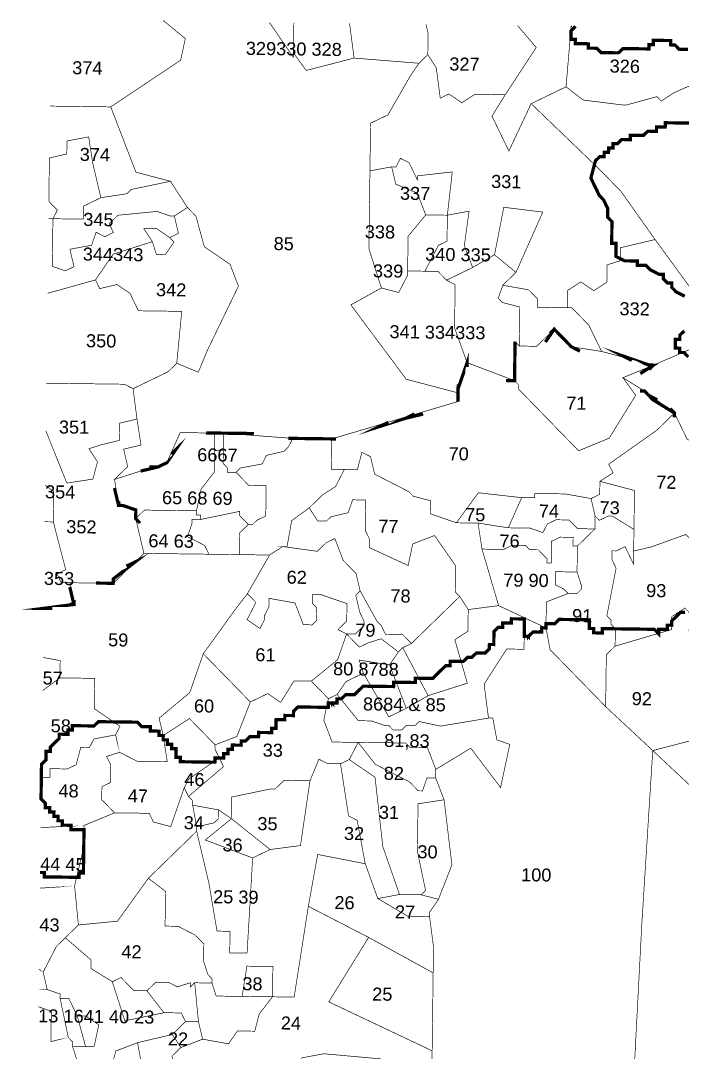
# Model space of a CAD drawing. Header units: metres. Extents: x 259278 to 277237, y 2171369 to 2185379.
# Drawn here: x 264254 to 264860, y 2184434 to 2185379 of the extents above; entities that cross this region are included whole.
import ezdxf

# ---------------------------------------------------------------- set-up
doc = ezdxf.new("R2010")
doc.units = ezdxf.units.M
doc.header["$MEASUREMENT"] = 0
for name, color, linetype in [('HAZARDS LINE', 1, 'Continuous'), ('SURVEY NO.', 7, 'Continuous'), ('SURVEY PLOT BOUNDARY', 35, 'Continuous'), ('VILLAGE BOUNDARY', 212, 'Continuous')]:
    doc.layers.add(name, color=color, linetype=linetype)
doc.styles.add('PDF Arial', font='arial.ttf')

msp = doc.modelspace()

# ---------------------------------------------------------------- linework, layer by layer
at = {"layer": 'HAZARDS LINE', "lineweight": 18, "const_width": 2.97}
for points in [[(264761.84, 2185373.47), (264757.82, 2185369.55), (264757.72, 2185361.63), (264761.68, 2185361.57), (264761.63, 2185357.61), (264773.52, 2185357.45), (264773.47, 2185353.49), (264781.4, 2185353.39), (264785.31, 2185349.37), (264801.17, 2185349.16), (264805.18, 2185353.08), (264828.97, 2185352.77), (264829.02, 2185356.73), (264832.98, 2185356.68), (264833.04, 2185360.64), (264848.89, 2185360.44), (264848.84, 2185356.47), (264852.8, 2185356.42), (264856.72, 2185352.41), (264864.65, 2185352.3)], [(264883.59, 2185284.64), (264843.95, 2185285.16), (264843.9, 2185281.19), (264835.97, 2185281.3), (264835.92, 2185277.33), (264827.99, 2185277.44), (264823.97, 2185273.52), (264812.08, 2185273.68), (264812.03, 2185269.71), (264804.1, 2185269.82), (264800.08, 2185265.9), (264796.12, 2185265.95), (264796.07, 2185261.99), (264792.1, 2185262.04), (264792.05, 2185258.08), (264788.09, 2185258.13), (264788.04, 2185254.16), (264784.07, 2185254.21), (264780.06, 2185250.3), (264775.89, 2185234.49), (264783.61, 2185218.53), (264787.52, 2185214.51), (264791.38, 2185206.53), (264791.28, 2185198.6), (264795.19, 2185194.59), (264794.93, 2185174.76), (264798.9, 2185174.71), (264798.74, 2185162.82), (264806.62, 2185158.75), (264818.51, 2185158.59), (264818.46, 2185154.63), (264826.39, 2185154.53), (264830.3, 2185150.51), (264838.18, 2185146.44), (264842.14, 2185146.39), (264842.09, 2185142.43), (264846, 2185138.41), (264849.97, 2185138.36), (264849.92, 2185134.39), (264853.83, 2185130.38), (264861.7, 2185126.31)], [(264861.29, 2185094.59), (264857.28, 2185090.68), (264857.22, 2185086.71), (264853.26, 2185086.76), (264853.16, 2185078.83), (264857.12, 2185078.78), (264857.07, 2185074.82), (264861.03, 2185074.77), (264864.95, 2185070.75)], [(264861.9, 2184836.83), (264857.94, 2184836.88), (264849.91, 2184829.05), (264849.85, 2184825.09), (264845.89, 2184825.14), (264845.84, 2184821.17), (264837.91, 2184821.28), (264837.86, 2184817.31), (264833.95, 2184821.33), (264786.38, 2184821.95), (264786.32, 2184817.98), (264778.4, 2184818.09), (264778.45, 2184822.05), (264774.48, 2184822.1), (264774.59, 2184830.03), (264746.84, 2184830.39), (264742.82, 2184826.48), (264734.89, 2184826.58), (264734.84, 2184822.62), (264730.88, 2184822.67), (264730.83, 2184818.7), (264722.9, 2184818.81), (264718.88, 2184814.89), (264714.92, 2184814.95), (264715.12, 2184830.81), (264703.23, 2184830.96), (264703.18, 2184827), (264695.25, 2184827.1), (264695.2, 2184823.13), (264691.24, 2184823.19), (264687.22, 2184819.27), (264687.07, 2184807.38), (264683.1, 2184807.43), (264683.05, 2184803.46), (264679.03, 2184799.55), (264671.11, 2184799.65), (264667.09, 2184795.74), (264663.13, 2184795.79), (264659.11, 2184791.88), (264647.22, 2184792.03), (264647.17, 2184788.07), (264643.2, 2184788.12), (264639.19, 2184784.21), (264635.17, 2184780.29), (264631.15, 2184776.38), (264615.3, 2184776.59), (264615.25, 2184772.62), (264595.42, 2184772.88), (264595.37, 2184768.92), (264567.62, 2184769.28), (264559.59, 2184761.45), (264551.66, 2184761.55), (264547.65, 2184757.64), (264543.68, 2184757.69), (264543.63, 2184753.73), (264539.67, 2184753.78), (264535.7, 2184753.83), (264535.65, 2184749.87), (264507.9, 2184750.23), (264503.89, 2184746.31), (264503.84, 2184742.35), (264495.91, 2184742.45), (264495.86, 2184738.49), (264487.93, 2184738.59), (264487.82, 2184730.66), (264483.86, 2184730.71), (264483.81, 2184726.75), (264471.92, 2184726.9), (264471.86, 2184722.94), (264463.94, 2184723.04), (264459.92, 2184719.13), (264455.96, 2184719.18), (264455.9, 2184715.21), (264447.98, 2184715.32), (264447.92, 2184711.35), (264443.96, 2184711.4), (264443.91, 2184707.44), (264439.94, 2184707.49), (264439.89, 2184703.53), (264431.96, 2184703.63), (264431.91, 2184699.66), (264400.2, 2184700.08), (264400.25, 2184704.04), (264396.29, 2184704.09), (264396.39, 2184712.02), (264392.43, 2184712.08), (264392.48, 2184716.04), (264388.51, 2184716.09), (264388.57, 2184720.06), (264384.6, 2184720.11), (264384.65, 2184724.07), (264380.69, 2184724.12), (264380.74, 2184728.09), (264372.81, 2184728.19), (264372.86, 2184732.16), (264364.93, 2184732.26), (264361.02, 2184736.28), (264325.34, 2184736.74), (264321.33, 2184732.83), (264301.51, 2184733.09), (264301.46, 2184729.12), (264297.49, 2184729.17), (264297.44, 2184725.21), (264289.51, 2184725.31), (264289.46, 2184721.35), (264285.44, 2184717.43), (264281.43, 2184713.52), (264281.38, 2184709.56), (264277.41, 2184709.61), (264277.31, 2184701.68), (264273.29, 2184697.76), (264272.88, 2184666.05), (264276.79, 2184662.03), (264276.74, 2184658.06), (264280.71, 2184658.01), (264280.65, 2184654.05), (264284.62, 2184654), (264284.57, 2184650.03), (264288.53, 2184649.98), (264288.48, 2184646.01), (264292.44, 2184645.96), (264292.39, 2184642), (264300.32, 2184641.9), (264300.27, 2184637.93), (264312.16, 2184637.78), (264311.65, 2184598.13), (264307.68, 2184598.18), (264307.63, 2184594.21), (264275.92, 2184594.63), (264275.97, 2184598.59), (264272, 2184598.64)]]:
    msp.add_lwpolyline(points, dxfattribs=at)
for points in [[(264718.83, 2184810.93), (264718.88, 2184814.89)], [(264539.62, 2184749.81), (264539.67, 2184753.78)]]:
    msp.add_lwpolyline(points, close=True, dxfattribs=at)
at = {"layer": 'SURVEY PLOT BOUNDARY', "lineweight": 18, "const_width": 0.595}
for points in [[(264896.1, 2185332.07), (264852.24, 2185312.81), (264840.24, 2185305.03), (264836.33, 2185309.05), (264808.48, 2185301.48), (264804.51, 2185301.53), (264768.89, 2185305.96), (264753.18, 2185318.06), (264757.87, 2185373.52), (264753.18, 2185318.06), (264721.26, 2185302.62), (264700.88, 2185259.26), (264685.43, 2185291.19), (264697.58, 2185310.86), (264725.9, 2185354.11), (264708.81, 2185374.16), (264725.9, 2185354.11), (264697.58, 2185310.86), (264669.83, 2185311.22), (264657.84, 2185303.44), (264646.05, 2185311.53), (264638.07, 2185307.67), (264634.47, 2185335.47), (264626.69, 2185347.47), (264626.95, 2185367.29), (264625.07, 2185375.25), (264626.95, 2185367.29), (264626.69, 2185347.47), (264618.66, 2185339.64), (264559.25, 2185344.38), (264618.66, 2185339.64), (264610.58, 2185327.85), (264590.29, 2185292.43), (264574.33, 2185284.7), (264572.84, 2185169.72), (264584.26, 2185133.88), (264556.31, 2185118.39), (264606.97, 2185050.31), (264654.38, 2185037.8), (264654.28, 2185029.87), (264538.85, 2184995.68), (264503.17, 2184996.15), (264439.8, 2185000.94), (264400.16, 2185001.45), (264387.9, 2184973.86), (264340.13, 2184958.62), (264352.17, 2184970.36), (264348.42, 2184986.27), (264364.32, 2184990.02), (264360.67, 2185013.86), (264357.07, 2185041.67), (264388.99, 2185057.12), (264397.02, 2185064.94), (264416.74, 2185056.76), (264424.92, 2185076.48), (264453.45, 2185135.59), (264445.78, 2185155.51), (264422.2, 2185171.68), (264414.63, 2185199.54), (264406.8, 2185207.57), (264391.26, 2185231.57), (264359.65, 2185239.91), (264336.64, 2185299.69), (264400.63, 2185342.48), (264404.85, 2185362.25), (264385.24, 2185378.37), (264404.85, 2185362.25), (264400.63, 2185342.48), (264336.64, 2185299.69), (264281.14, 2185300.41), (264336.64, 2185299.69), (264359.65, 2185239.91), (264391.26, 2185231.57), (264355.48, 2185224.1), (264351.46, 2185220.19), (264327.62, 2185216.53), (264320.11, 2185248.36), (264316.45, 2185272.2), (264296.58, 2185268.49), (264296.43, 2185256.6), (264280.52, 2185252.84), (264280, 2185213.19), (264287.83, 2185205.16), (264283.76, 2185197.28), (264279.8, 2185197.33), (264283.76, 2185197.28), (264283.19, 2185153.66), (264295.03, 2185149.55), (264303.01, 2185153.41), (264299.26, 2185169.32), (264319.13, 2185173.02), (264323.25, 2185184.87), (264331.12, 2185180.8), (264339.1, 2185184.66), (264335.24, 2185192.64), (264343.27, 2185200.47), (264379, 2185203.97), (264390.84, 2185199.85), (264394.81, 2185199.8), (264398.57, 2185183.89), (264390.59, 2185180.03), (264378.8, 2185188.11), (264366.9, 2185188.26), (264374.68, 2185176.27), (264338.85, 2185164.84), (264322.68, 2185141.25), (264278.91, 2185128.99), (264322.68, 2185141.25), (264326.54, 2185133.27), (264342.45, 2185137.03), (264354.24, 2185128.95), (264361.96, 2185112.99), (264401.6, 2185112.47), (264397.02, 2185064.94), (264388.99, 2185057.12), (264357.07, 2185041.67), (264349.19, 2185045.74), (264277.84, 2185046.67), (264349.19, 2185045.74), (264357.07, 2185041.67), (264360.67, 2185013.86), (264344.76, 2185010.11), (264344.56, 2184994.25), (264328.65, 2184990.49), (264316.7, 2184986.68), (264324.48, 2184974.68), (264320.31, 2184958.87), (264296.47, 2184955.22), (264277.27, 2185003.05), (264296.47, 2184955.22), (264320.31, 2184958.87), (264324.48, 2184974.68), (264316.7, 2184986.68), (264328.65, 2184990.49), (264344.56, 2184994.25), (264344.76, 2185010.11), (264360.67, 2185013.86), (264364.32, 2184990.02), (264348.42, 2184986.27), (264352.17, 2184970.36), (264340.13, 2184958.62), (264343.78, 2184934.78), (264347.75, 2184934.72), (264359.59, 2184930.6), (264359.48, 2184922.67), (264367, 2184890.85), (264338.89, 2184863.46), (264291.32, 2184864.08), (264287.46, 2184872.06), (264295.44, 2184875.92), (264284.11, 2184919.69), (264284.47, 2184947.44), (264276.62, 2184953.49), (264284.47, 2184947.44), (264284.11, 2184919.69), (264276.18, 2184919.79), (264284.11, 2184919.69), (264295.44, 2184875.92), (264287.46, 2184872.06), (264291.32, 2184864.08), (264299.25, 2184863.98), (264302.95, 2184844.1), (264275.16, 2184840.99), (264302.95, 2184844.1), (264299.25, 2184863.98), (264338.89, 2184863.46), (264367, 2184890.85), (264481.96, 2184889.36), (264461.67, 2184853.93), (264449.58, 2184838.23), (264421.31, 2184798.94), (264408.95, 2184763.41), (264380.89, 2184739.98), (264384.65, 2184724.07), (264388.31, 2184700.23), (264360.56, 2184700.59), (264344.8, 2184708.73), (264332.86, 2184704.92), (264336.72, 2184696.94), (264336.51, 2184681.08), (264328.53, 2184677.22), (264328.38, 2184665.32), (264340.12, 2184653.27), (264312.21, 2184641.74), (264311.96, 2184621.92), (264303.56, 2184586.34), (264307.06, 2184550.6), (264295.02, 2184538.86), (264286.98, 2184531.04), (264274.78, 2184507.4), (264278.54, 2184491.49), (264290.38, 2184487.37), (264290.33, 2184483.41), (264297.79, 2184447.62), (264301.71, 2184443.6), (264301.65, 2184439.64), (264309.27, 2184415.75)], [(264869.68, 2185130.17), (264834.63, 2185178.21), (264803.48, 2185222.24), (264783.92, 2185242.32), (264721.26, 2185302.62), (264753.18, 2185318.06), (264768.89, 2185305.96), (264804.51, 2185301.53), (264808.48, 2185301.48), (264836.33, 2185309.05), (264840.24, 2185305.03), (264852.24, 2185312.81), (264896.1, 2185332.07)], [(264861.95, 2184840.79), (264849.96, 2184833.02), (264849.8, 2184821.12), (264798.06, 2184805.93), (264798.27, 2184821.79), (264794.36, 2184825.81), (264794.41, 2184829.77), (264790.5, 2184833.79), (264798.99, 2184877.3), (264795.13, 2184885.28), (264795.23, 2184893.21), (264799.2, 2184893.16), (264807.18, 2184897.02), (264814.9, 2184881.06), (264815, 2184888.99), (264815.05, 2184892.95), (264830.96, 2184896.71), (264862.83, 2184908.19)], [(264630.42, 2184415.53), (264630.68, 2184435.36), (264631.61, 2184506.72), (264631.92, 2184530.51), (264628.32, 2184558.32), (264628.37, 2184562.28), (264636.45, 2184574.07), (264648.76, 2184605.64), (264641.6, 2184665.21), (264633.93, 2184685.14), (264634.03, 2184693.07), (264666.01, 2184712.48), (264693.29, 2184676.44), (264701.74, 2184715.98), (264689.89, 2184720.1), (264686.19, 2184739.98), (264682.22, 2184740.03), (264678.62, 2184767.83), (264678.67, 2184771.8), (264698.91, 2184803.26), (264714.76, 2184803.05), (264714.87, 2184810.98), (264714.92, 2184814.95), (264734.84, 2184822.62), (264738.55, 2184802.74), (264789.41, 2184750.53), (264832.5, 2184710.31), (264822.51, 2184551.82), (264811.95, 2184349.72)], [(264309.27, 2184415.75), (264301.65, 2184439.64), (264313.55, 2184439.48), (264321.47, 2184439.38), (264325.7, 2184459.15), (264313.91, 2184467.24), (264305.98, 2184467.34), (264298.26, 2184483.3), (264290.33, 2184483.41), (264290.38, 2184487.37), (264278.54, 2184491.49), (264274.78, 2184507.4), (264286.98, 2184531.04), (264295.02, 2184538.86), (264318.54, 2184518.73), (264318.44, 2184510.8), (264338.11, 2184498.65), (264349.53, 2184462.81), (264385.31, 2184470.27), (264401.17, 2184470.07), (264405.03, 2184462.09), (264392.98, 2184450.35), (264361.17, 2184442.83), (264341.24, 2184435.16), (264337.07, 2184419.35)]]:
    msp.add_lwpolyline(points, dxfattribs=at)
for points in [[(264559.25, 2185344.38), (264555.13, 2185376.16), (264559.25, 2185344.38), (264515.49, 2185333.05), (264503.8, 2185349.07), (264503.75, 2185345.1), (264504.16, 2185376.82), (264503.75, 2185345.1), (264481.7, 2185377.11), (264503.75, 2185345.1), (264503.8, 2185349.07), (264515.49, 2185333.05)], [(264697.58, 2185310.86), (264685.43, 2185291.19), (264700.88, 2185259.26), (264721.26, 2185302.62), (264783.92, 2185242.32), (264803.48, 2185222.24), (264834.63, 2185178.21), (264802.81, 2185170.7), (264802.71, 2185162.77), (264802.65, 2185158.8), (264790.71, 2185154.99), (264790.5, 2185139.13), (264778.51, 2185131.36), (264766.72, 2185139.44), (264754.72, 2185131.67), (264754.52, 2185115.81), (264726.77, 2185116.17), (264726.87, 2185124.1), (264719.05, 2185132.13), (264695.31, 2185136.4), (264707.36, 2185148.14), (264731.87, 2185203.34), (264696.24, 2185207.77), (264687.75, 2185164.26), (264667.77, 2185152.63), (264660.1, 2185172.55), (264664.48, 2185204.22), (264644.6, 2185200.51), (264649.08, 2185240.11), (264617.32, 2185236.56), (264617.27, 2185232.59), (264609.55, 2185248.55), (264601.67, 2185252.62), (264597.6, 2185244.74), (264593.64, 2185244.8), (264573.76, 2185241.09), (264574.33, 2185284.7), (264590.29, 2185292.43), (264610.58, 2185327.85), (264618.66, 2185339.64), (264626.69, 2185347.47), (264634.47, 2185335.47), (264638.07, 2185307.67), (264646.05, 2185311.53), (264657.84, 2185303.44), (264669.83, 2185311.22)], [(264327.62, 2185216.53), (264311.66, 2185208.81), (264311.51, 2185196.92), (264283.76, 2185197.28), (264287.83, 2185205.16), (264280, 2185213.19), (264280.52, 2185252.84), (264296.43, 2185256.6), (264296.58, 2185268.49), (264316.45, 2185272.2), (264320.11, 2185248.36)], [(264624.78, 2185200.77), (264617.11, 2185220.7), (264597.39, 2185228.89), (264593.64, 2185244.8), (264597.6, 2185244.74), (264601.67, 2185252.62), (264609.55, 2185248.55), (264617.27, 2185232.59), (264617.32, 2185236.56), (264649.08, 2185240.11), (264644.6, 2185200.51)], [(264624.78, 2185200.77), (264608.67, 2185181.15), (264608.26, 2185149.43), (264608.2, 2185145.47), (264600.07, 2185129.71), (264584.26, 2185133.88), (264572.84, 2185169.72), (264573.76, 2185241.09), (264593.64, 2185244.8), (264597.39, 2185228.89), (264617.11, 2185220.7)], [(264394.81, 2185199.8), (264390.84, 2185199.85), (264379, 2185203.97), (264343.27, 2185200.47), (264335.24, 2185192.64), (264339.1, 2185184.66), (264331.12, 2185180.8), (264323.25, 2185184.87), (264319.13, 2185173.02), (264299.26, 2185169.32), (264303.01, 2185153.41), (264295.03, 2185149.55), (264283.19, 2185153.66), (264283.61, 2185185.38), (264283.76, 2185197.28), (264311.51, 2185196.92), (264311.66, 2185208.81), (264327.62, 2185216.53), (264351.46, 2185220.19), (264355.48, 2185224.1), (264391.26, 2185231.57), (264406.8, 2185207.57)], [(264397.02, 2185064.94), (264401.6, 2185112.47), (264361.96, 2185112.99), (264354.24, 2185128.95), (264342.45, 2185137.03), (264326.54, 2185133.27), (264322.68, 2185141.25), (264338.85, 2185164.84), (264374.68, 2185176.27), (264378.49, 2185164.32), (264386.42, 2185164.22), (264394.5, 2185176.01), (264390.59, 2185180.03), (264398.57, 2185183.89), (264394.81, 2185199.8), (264406.8, 2185207.57), (264414.63, 2185199.54), (264422.2, 2185171.68), (264445.78, 2185155.51), (264453.45, 2185135.59), (264424.92, 2185076.48), (264416.74, 2185056.76)], [(264624.11, 2185149.23), (264636.31, 2185172.86), (264644.29, 2185176.72), (264644.6, 2185200.51), (264664.48, 2185204.22), (264660.1, 2185172.55), (264667.77, 2185152.63), (264643.83, 2185141.04), (264636, 2185149.07)], [(264707.36, 2185148.14), (264687.75, 2185164.26), (264696.24, 2185207.77), (264731.87, 2185203.34)], [(264644.6, 2185200.51), (264644.29, 2185176.72), (264636.31, 2185172.86), (264624.11, 2185149.23), (264608.26, 2185149.43), (264608.67, 2185181.15), (264624.78, 2185200.77)], [(264390.59, 2185180.03), (264394.5, 2185176.01), (264386.42, 2185164.22), (264378.49, 2185164.32), (264374.68, 2185176.27), (264366.9, 2185188.26), (264374.83, 2185188.16), (264378.8, 2185188.11)], [(264833.13, 2185063.23), (264785.71, 2185075.75), (264774.13, 2185099.69), (264758.48, 2185115.76), (264754.52, 2185115.81), (264754.72, 2185131.67), (264766.72, 2185139.44), (264778.51, 2185131.36), (264790.5, 2185139.13), (264790.71, 2185154.99), (264802.65, 2185158.8), (264802.71, 2185162.77), (264802.81, 2185170.7), (264834.63, 2185178.21), (264869.68, 2185130.17), (264869.01, 2185078.63)], [(264707.36, 2185148.14), (264695.31, 2185136.4), (264691.19, 2185124.56), (264695.11, 2185120.55), (264710.91, 2185116.37), (264710.45, 2185080.69), (264706.53, 2185084.71), (264706.07, 2185049.02), (264662.67, 2185065.45), (264651.19, 2185097.32), (264651.71, 2185136.97), (264643.83, 2185141.04), (264667.77, 2185152.63), (264687.75, 2185164.26)], [(265016.67, 2185152.05), (265015.74, 2185080.68), (264988.35, 2185108.8), (264920.39, 2185066.06), (264920.19, 2185050.2), (264959.73, 2185041.76), (264958.69, 2184962.46), (264915.14, 2184966.99), (264895.47, 2184979.15), (264863.97, 2184995.42), (264852.38, 2185019.36), (264824.89, 2185039.55), (264805.23, 2185051.7), (264833.13, 2185063.23), (264869.01, 2185078.63), (264900.73, 2185078.21), (264905.26, 2185121.78), (264945.37, 2185156.94), (264980.68, 2185128.73)], [(264654.38, 2185037.8), (264606.97, 2185050.31), (264556.31, 2185118.39), (264584.26, 2185133.88), (264600.07, 2185129.71), (264608.2, 2185145.47), (264608.26, 2185149.43), (264624.11, 2185149.23), (264636, 2185149.07), (264643.83, 2185141.04), (264651.71, 2185136.97), (264651.19, 2185097.32), (264662.67, 2185065.45)], [(264754.52, 2185115.81), (264758.48, 2185115.76), (264774.13, 2185099.69), (264785.71, 2185075.75), (264758.02, 2185080.07), (264742.37, 2185096.14), (264726.3, 2185080.48), (264718.37, 2185080.59), (264710.45, 2185080.69), (264710.91, 2185116.37), (264695.11, 2185120.55), (264691.19, 2185124.56), (264695.31, 2185136.4), (264719.05, 2185132.13), (264726.87, 2185124.1), (264726.77, 2185116.17)], [(264785.71, 2185075.75), (264833.13, 2185063.23), (264805.23, 2185051.7), (264816.91, 2185035.69), (264792.61, 2184996.35), (264764.71, 2184984.81), (264709.93, 2185041.04), (264709.98, 2185045.01), (264706.07, 2185049.02), (264706.53, 2185084.71), (264710.45, 2185080.69), (264718.37, 2185080.59), (264726.3, 2185080.48), (264742.37, 2185096.14), (264758.02, 2185080.07)], [(264706.07, 2185049.02), (264709.98, 2185045.01), (264709.93, 2185041.04), (264764.71, 2184984.81), (264792.61, 2184996.35), (264816.91, 2185035.69), (264805.23, 2185051.7), (264824.89, 2185039.55), (264852.38, 2185019.36), (264836.32, 2185003.71), (264792.3, 2184972.56), (264796.16, 2184964.58), (264784.17, 2184956.8), (264784.11, 2184952.84), (264784.06, 2184948.87), (264784.01, 2184944.91), (264776.03, 2184941.05), (264752.3, 2184945.32), (264724.55, 2184945.68), (264724.5, 2184941.72), (264712.6, 2184941.87), (264673.01, 2184946.35), (264652.83, 2184918.86), (264629.15, 2184927.1), (264629.31, 2184938.99), (264613.5, 2184943.16), (264609.59, 2184947.18), (264585.96, 2184959.38), (264578.08, 2184963.45), (264574.32, 2184979.36), (264566.45, 2184983.43), (264562.28, 2184967.62), (264550.38, 2184967.78), (264538.49, 2184967.93), (264538.85, 2184995.68), (264654.28, 2185029.87), (264654.38, 2185037.8), (264662.67, 2185065.45)], [(264878.95, 2184927.81), (264882.65, 2184907.93), (264866.74, 2184904.18), (264862.83, 2184908.19), (264830.96, 2184896.71), (264815.05, 2184892.95), (264815.31, 2184912.78), (264815.78, 2184948.46), (264784.17, 2184956.8), (264796.16, 2184964.58), (264792.3, 2184972.56), (264836.32, 2185003.71), (264852.38, 2185019.36), (264863.97, 2184995.42), (264895.47, 2184979.15), (264887.08, 2184943.57)], [(264431.87, 2185001.04), (264431.66, 2184985.18), (264431.41, 2184965.36), (264419.31, 2184949.65), (264415.08, 2184929.88), (264367.51, 2184930.5), (264359.48, 2184922.67), (264359.59, 2184930.6), (264347.75, 2184934.72), (264343.78, 2184934.78), (264340.13, 2184958.62), (264387.9, 2184973.86), (264400.16, 2185001.45)], [(264439.8, 2185000.94), (264439.59, 2184985.08), (264431.66, 2184985.18), (264431.87, 2185001.04)], [(264451.23, 2184965.1), (264443.3, 2184965.2), (264443.35, 2184969.17), (264439.44, 2184973.19), (264439.59, 2184985.08), (264439.8, 2185000.94), (264503.17, 2184996.15), (264499.11, 2184988.27), (264495.09, 2184984.36), (264479.18, 2184980.6), (264475.12, 2184972.72), (264455.24, 2184969.01)], [(264538.85, 2184995.68), (264538.49, 2184967.93), (264550.38, 2184967.78), (264542.25, 2184952.02), (264530.25, 2184944.24), (264518.21, 2184932.51), (264502.19, 2184920.82), (264497.92, 2184897.08), (264493.96, 2184897.13), (264481.96, 2184889.36), (264454.21, 2184889.72), (264454.47, 2184909.54), (264462.5, 2184917.37), (264466.46, 2184917.32), (264470.48, 2184921.23), (264478.46, 2184925.09), (264478.51, 2184929.06), (264478.82, 2184952.85), (264470.89, 2184952.95), (264462.96, 2184953.05), (264459.05, 2184957.07), (264451.23, 2184965.1), (264455.24, 2184969.01), (264475.12, 2184972.72), (264479.18, 2184980.6), (264495.09, 2184984.36), (264499.11, 2184988.27), (264503.17, 2184996.15)], [(264439.59, 2184985.08), (264439.44, 2184973.19), (264443.35, 2184969.17), (264443.3, 2184965.2), (264451.23, 2184965.1), (264459.05, 2184957.07), (264462.96, 2184953.05), (264470.89, 2184952.95), (264478.82, 2184952.85), (264478.51, 2184929.06), (264478.46, 2184925.09), (264470.48, 2184921.23), (264466.46, 2184917.32), (264462.5, 2184917.37), (264458.59, 2184921.38), (264454.68, 2184925.4), (264454.73, 2184929.37), (264418.95, 2184921.9), (264419, 2184925.87), (264415.03, 2184925.92), (264415.08, 2184929.88), (264419.31, 2184949.65), (264431.41, 2184965.36), (264431.66, 2184985.18)], [(264652.83, 2184918.86), (264672.65, 2184918.6), (264676.31, 2184894.76), (264691.49, 2184843.01), (264663.69, 2184839.41), (264655.92, 2184851.4), (264652.01, 2184855.42), (264652.11, 2184863.35), (264652.16, 2184867.31), (264652.32, 2184879.21), (264632.86, 2184907.22), (264612.93, 2184899.55), (264608.71, 2184879.78), (264573.24, 2184896.1), (264573.34, 2184904.03), (264569.48, 2184912.01), (264569.58, 2184919.94), (264569.84, 2184939.76), (264557.95, 2184939.92), (264553.83, 2184928.08), (264537.92, 2184924.32), (264533.91, 2184920.4), (264525.98, 2184920.51), (264518.21, 2184932.51), (264530.25, 2184944.24), (264542.25, 2184952.02), (264550.38, 2184967.78), (264562.28, 2184967.62), (264566.45, 2184983.43), (264574.32, 2184979.36), (264578.08, 2184963.45), (264585.96, 2184959.38), (264609.59, 2184947.18), (264613.5, 2184943.16), (264629.31, 2184938.99), (264629.15, 2184927.1)], [(264815.78, 2184948.46), (264815.31, 2184912.78), (264795.65, 2184924.93), (264791.68, 2184924.98), (264783.7, 2184921.12), (264779.79, 2184925.14), (264776.03, 2184941.05), (264784.01, 2184944.91), (264784.06, 2184948.87), (264784.11, 2184952.84), (264784.17, 2184956.8)], [(264655.92, 2184851.4), (264611.75, 2184808.36), (264603.92, 2184816.39), (264588.06, 2184816.6), (264584.2, 2184824.58), (264580.29, 2184828.59), (264564.79, 2184856.55), (264561.04, 2184872.47), (264549.3, 2184884.51), (264541.63, 2184904.44), (264533.65, 2184900.58), (264525.62, 2184892.75), (264493.96, 2184897.13), (264497.92, 2184897.08), (264502.19, 2184920.82), (264518.21, 2184932.51), (264525.98, 2184920.51), (264533.91, 2184920.4), (264537.92, 2184924.32), (264553.83, 2184928.08), (264557.95, 2184939.92), (264569.84, 2184939.76), (264569.58, 2184919.94), (264569.48, 2184912.01), (264573.34, 2184904.03), (264573.24, 2184896.1), (264608.71, 2184879.78), (264612.93, 2184899.55), (264632.86, 2184907.22), (264652.32, 2184879.21), (264652.16, 2184867.31), (264652.11, 2184863.35), (264652.01, 2184855.42)], [(264712.6, 2184941.87), (264700.35, 2184914.27), (264672.65, 2184918.6), (264652.83, 2184918.86), (264673.01, 2184946.35)], [(264776.03, 2184941.05), (264779.79, 2184925.14), (264779.63, 2184913.24), (264763.78, 2184913.45), (264755.95, 2184921.48), (264748.02, 2184921.58), (264744.06, 2184921.63), (264736.08, 2184917.77), (264732.01, 2184909.9), (264720.17, 2184914.01), (264716.21, 2184914.07), (264700.35, 2184914.27), (264712.6, 2184941.87), (264724.5, 2184941.72), (264724.55, 2184945.68), (264752.3, 2184945.32)], [(264415.08, 2184929.88), (264415.03, 2184925.92), (264419, 2184925.87), (264418.95, 2184921.9), (264411.02, 2184922), (264410.97, 2184918.04), (264406.85, 2184906.2), (264414.72, 2184902.13), (264422.6, 2184898.06), (264426.46, 2184890.08), (264367, 2184890.85), (264359.48, 2184922.67), (264367.51, 2184930.5)], [(264462.5, 2184917.37), (264454.47, 2184909.54), (264454.21, 2184889.72), (264426.46, 2184890.08), (264422.6, 2184898.06), (264414.72, 2184902.13), (264406.85, 2184906.2), (264410.97, 2184918.04), (264411.02, 2184922), (264418.95, 2184921.9), (264454.73, 2184929.37), (264454.68, 2184925.4), (264458.59, 2184921.38)], [(264779.63, 2184913.24), (264763.57, 2184897.59), (264759.61, 2184897.64), (264759.66, 2184901.6), (264759.71, 2184905.57), (264755.75, 2184905.62), (264747.82, 2184905.72), (264739.84, 2184901.86), (264739.73, 2184893.93), (264739.68, 2184889.97), (264739.58, 2184882.04), (264735.62, 2184882.09), (264735.67, 2184886.05), (264731.75, 2184890.07), (264727.84, 2184894.09), (264719.91, 2184894.19), (264716, 2184898.21), (264712.04, 2184898.26), (264708.07, 2184898.31), (264704.11, 2184898.36), (264696.13, 2184894.5), (264692.16, 2184894.55), (264688.2, 2184894.6), (264684.24, 2184894.65), (264680.27, 2184894.71), (264676.31, 2184894.76), (264672.65, 2184918.6), (264700.35, 2184914.27), (264716.21, 2184914.07), (264720.17, 2184914.01), (264732.01, 2184909.9), (264736.08, 2184917.77), (264744.06, 2184921.63), (264748.02, 2184921.58), (264755.95, 2184921.48), (264763.78, 2184913.45)], [(264795.65, 2184924.93), (264815.31, 2184912.78), (264815.05, 2184892.95), (264815, 2184888.99), (264814.9, 2184881.06), (264807.18, 2184897.02), (264799.2, 2184893.16), (264795.23, 2184893.21), (264795.13, 2184885.28), (264798.99, 2184877.3), (264790.5, 2184833.79), (264794.41, 2184829.77), (264794.36, 2184825.81), (264798.27, 2184821.79), (264798.06, 2184805.93), (264790.03, 2184798.11), (264789.41, 2184750.53), (264738.55, 2184802.74), (264734.84, 2184822.62), (264735.15, 2184846.41), (264755.08, 2184854.08), (264763, 2184853.97), (264767.02, 2184857.89), (264767.07, 2184861.85), (264763.26, 2184873.8), (264763.47, 2184889.66), (264763.57, 2184897.59), (264779.63, 2184913.24), (264779.79, 2184925.14), (264783.7, 2184921.12), (264791.68, 2184924.98)], [(264541.63, 2184904.44), (264549.3, 2184884.51), (264561.04, 2184872.47), (264564.79, 2184856.55), (264560.78, 2184852.64), (264564.54, 2184836.73), (264568.4, 2184828.75), (264568.35, 2184824.78), (264560.31, 2184816.96), (264552.39, 2184817.06), (264544.51, 2184821.13), (264548.53, 2184825.04), (264552.54, 2184828.96), (264552.75, 2184844.81), (264529.07, 2184853.05), (264521.14, 2184853.16), (264521.03, 2184845.23), (264524.95, 2184841.21), (264524.79, 2184829.32), (264520.78, 2184825.4), (264512.85, 2184825.51), (264505.18, 2184845.43), (264481.44, 2184849.71), (264481.39, 2184845.74), (264481.34, 2184841.78), (264477.27, 2184833.9), (264477.22, 2184829.94), (264473.15, 2184822.06), (264461.37, 2184830.14), (264469.5, 2184845.9), (264461.67, 2184853.93), (264481.96, 2184889.36), (264493.96, 2184897.13), (264525.62, 2184892.75), (264533.65, 2184900.58)], [(264734.84, 2184822.62), (264691.49, 2184843.01), (264676.31, 2184894.76), (264680.27, 2184894.71), (264684.24, 2184894.65), (264688.2, 2184894.6), (264692.16, 2184894.55), (264696.13, 2184894.5), (264704.11, 2184898.36), (264708.07, 2184898.31), (264712.04, 2184898.26), (264716, 2184898.21), (264719.91, 2184894.19), (264727.84, 2184894.09), (264731.75, 2184890.07), (264735.67, 2184886.05), (264735.62, 2184882.09), (264739.58, 2184882.04), (264739.68, 2184889.97), (264739.73, 2184893.93), (264739.84, 2184901.86), (264747.82, 2184905.72), (264755.75, 2184905.62), (264759.71, 2184905.57), (264759.66, 2184901.6), (264759.61, 2184897.64), (264763.57, 2184897.59), (264763.47, 2184889.66), (264763.26, 2184873.8), (264743.44, 2184874.06), (264743.29, 2184862.16), (264751.16, 2184858.09), (264755.08, 2184854.08), (264735.15, 2184846.41)], [(264755.08, 2184854.08), (264751.16, 2184858.09), (264743.29, 2184862.16), (264743.44, 2184874.06), (264763.26, 2184873.8), (264767.07, 2184861.85), (264767.02, 2184857.89), (264763, 2184853.97)], [(264552.39, 2184817.06), (264544.15, 2184793.38), (264520.11, 2184773.86), (264504.25, 2184774.07), (264492.1, 2184754.4), (264480.31, 2184762.48), (264464.35, 2184754.76), (264421.31, 2184798.94), (264449.58, 2184838.23), (264461.67, 2184853.93), (264469.5, 2184845.9), (264461.37, 2184830.14), (264473.15, 2184822.06), (264477.22, 2184829.94), (264477.27, 2184833.9), (264481.34, 2184841.78), (264481.39, 2184845.74), (264481.44, 2184849.71), (264505.18, 2184845.43), (264512.85, 2184825.51), (264520.78, 2184825.4), (264524.79, 2184829.32), (264524.95, 2184841.21), (264521.03, 2184845.23), (264521.14, 2184853.16), (264529.07, 2184853.05), (264552.75, 2184844.81), (264552.54, 2184828.96), (264548.53, 2184825.04), (264544.51, 2184821.13)], [(264611.75, 2184808.36), (264603.77, 2184804.5), (264599.75, 2184800.58), (264584.05, 2184812.68), (264572.1, 2184808.87), (264564.12, 2184805.01), (264552.39, 2184817.06), (264560.31, 2184816.96), (264568.35, 2184824.78), (264568.4, 2184828.75), (264564.54, 2184836.73), (264560.78, 2184852.64), (264564.79, 2184856.55), (264580.29, 2184828.59), (264584.2, 2184824.58), (264588.06, 2184816.6), (264603.92, 2184816.39)], [(265020.83, 2184862.52), (265107.58, 2184825.7), (265124.97, 2184639.09), (265142.42, 2184456.45), (265146.02, 2184428.65), (265044.09, 2184517.22), (264922.59, 2184625.87), (264832.5, 2184710.31), (264876.26, 2184721.64), (264935.98, 2184740.69), (264962.85, 2184672.93), (265006.87, 2184704.08), (264959.92, 2184752.28), (264980.05, 2184775.81), (264996.22, 2184799.39), (265000.54, 2184827.09), (265004.72, 2184842.9), (265004.77, 2184846.86)], [(264663.69, 2184839.41), (264663.43, 2184819.58), (264651.44, 2184811.81), (264662.82, 2184772), (264626.98, 2184760.57), (264603.77, 2184804.5), (264611.75, 2184808.36), (264655.92, 2184851.4)], [(264734.84, 2184822.62), (264714.92, 2184814.95), (264714.87, 2184810.98), (264714.76, 2184803.05), (264698.91, 2184803.26), (264678.67, 2184771.8), (264678.62, 2184767.83), (264682.22, 2184740.03), (264638.51, 2184732.67), (264618.75, 2184736.89), (264614.73, 2184732.97), (264606.8, 2184733.08), (264602.79, 2184729.16), (264594.86, 2184729.27), (264590.94, 2184733.28), (264586.98, 2184733.34), (264575.14, 2184737.46), (264563.25, 2184737.61), (264543.74, 2184761.66), (264551.82, 2184773.45), (264567.78, 2184781.17), (264591.05, 2184741.21), (264607.01, 2184748.94), (264626.98, 2184760.57), (264662.82, 2184772), (264651.44, 2184811.81), (264663.43, 2184819.58), (264663.69, 2184839.41), (264691.49, 2184843.01)], [(264876.26, 2184721.64), (264832.5, 2184710.31), (264789.41, 2184750.53), (264790.03, 2184798.11), (264798.06, 2184805.93), (264849.8, 2184821.12), (264849.96, 2184833.02), (264861.95, 2184840.79), (264877.6, 2184824.73), (264865.66, 2184820.92)], [(264520.11, 2184773.86), (264544.15, 2184793.38), (264552.39, 2184817.06), (264564.12, 2184805.01), (264572.1, 2184808.87), (264584.05, 2184812.68), (264599.75, 2184800.58), (264591.67, 2184788.79), (264563.97, 2184793.12), (264567.78, 2184781.17), (264551.82, 2184773.45), (264543.74, 2184761.66), (264535.76, 2184757.8)], [(264464.35, 2184754.76), (264452.04, 2184723.2), (264432.12, 2184715.52), (264408.64, 2184739.62), (264384.65, 2184724.07), (264380.89, 2184739.98), (264408.95, 2184763.41), (264421.31, 2184798.94)], [(264607.01, 2184748.94), (264591.67, 2184788.79), (264599.75, 2184800.58), (264603.77, 2184804.5), (264626.98, 2184760.57)], [(264344.8, 2184708.73), (264341.05, 2184724.64), (264345.11, 2184732.52), (264321.54, 2184748.69), (264321.9, 2184776.44), (264290.18, 2184776.85), (264290.39, 2184792.71), (264274.57, 2184795.56), (264290.39, 2184792.71), (264290.18, 2184776.85), (264274.17, 2184765.17), (264290.18, 2184776.85), (264321.9, 2184776.44), (264321.54, 2184748.69), (264345.11, 2184732.52), (264341.05, 2184724.64), (264321.17, 2184720.93), (264317.11, 2184713.06), (264309.18, 2184713.16), (264305.01, 2184697.35), (264297.03, 2184693.49), (264281.17, 2184693.7), (264281.07, 2184685.77), (264273.14, 2184685.87), (264281.07, 2184685.77), (264281.17, 2184693.7), (264297.03, 2184693.49), (264305.01, 2184697.35), (264309.18, 2184713.16), (264317.11, 2184713.06), (264321.17, 2184720.93), (264341.05, 2184724.64)], [(264591.67, 2184788.79), (264607.01, 2184748.94), (264591.05, 2184741.21), (264567.78, 2184781.17), (264563.97, 2184793.12)], [(264518.92, 2184682.67), (264495.13, 2184682.98), (264487.1, 2184675.15), (264483.14, 2184675.21), (264447.36, 2184667.74), (264447.1, 2184647.92), (264435.31, 2184656), (264411.58, 2184660.27), (264411.63, 2184664.24), (264407.72, 2184668.26), (264439.79, 2184695.6), (264435.93, 2184703.58), (264432.07, 2184711.56), (264432.12, 2184715.52), (264452.04, 2184723.2), (264464.35, 2184754.76), (264480.31, 2184762.48), (264492.1, 2184754.4), (264504.25, 2184774.07), (264520.11, 2184773.86), (264535.76, 2184757.8), (264531.53, 2184738.02), (264539.2, 2184718.1), (264562.99, 2184717.79), (264554.85, 2184702.03), (264546.87, 2184698.17), (264534.98, 2184698.32), (264527.1, 2184702.39)], [(264682.22, 2184740.03), (264686.19, 2184739.98), (264689.89, 2184720.1), (264701.74, 2184715.98), (264693.29, 2184676.44), (264666.01, 2184712.48), (264634.03, 2184693.07), (264626.36, 2184713), (264610.51, 2184713.2), (264606.59, 2184717.22), (264562.99, 2184717.79), (264539.2, 2184718.1), (264531.53, 2184738.02), (264535.76, 2184757.8), (264543.74, 2184761.66), (264563.25, 2184737.61), (264575.14, 2184737.46), (264586.98, 2184733.34), (264590.94, 2184733.28), (264594.86, 2184729.27), (264602.79, 2184729.16), (264606.8, 2184733.08), (264614.73, 2184732.97), (264618.75, 2184736.89), (264638.51, 2184732.67)], [(264435.93, 2184703.58), (264407.92, 2184684.12), (264403.85, 2184676.24), (264391.5, 2184640.71), (264375.69, 2184644.88), (264371.83, 2184652.86), (264340.12, 2184653.27), (264328.38, 2184665.32), (264328.53, 2184677.22), (264336.51, 2184681.08), (264336.72, 2184696.94), (264332.86, 2184704.92), (264344.8, 2184708.73), (264360.56, 2184700.59), (264388.31, 2184700.23), (264384.65, 2184724.07), (264408.64, 2184739.62), (264432.12, 2184715.52), (264432.07, 2184711.56)], [(264633.93, 2184685.14), (264641.6, 2184665.21), (264617.76, 2184661.56), (264617.2, 2184617.94), (264624.66, 2184582.16), (264620.65, 2184578.24), (264600.82, 2184578.5), (264585.54, 2184622.32), (264578.43, 2184685.86), (264554.85, 2184702.03), (264562.99, 2184717.79), (264578.59, 2184697.76), (264610.09, 2184681.48), (264617.92, 2184673.45), (264621.88, 2184673.4), (264626, 2184685.24)], [(264633.93, 2184685.14), (264626, 2184685.24), (264621.88, 2184673.4), (264617.92, 2184673.45), (264610.09, 2184681.48), (264578.59, 2184697.76), (264562.99, 2184717.79), (264606.59, 2184717.22), (264610.51, 2184713.2), (264626.36, 2184713), (264634.03, 2184693.07)], [(264407.72, 2184668.26), (264403.85, 2184676.24), (264407.92, 2184684.12), (264435.93, 2184703.58), (264439.79, 2184695.6)], [(265146.02, 2184428.65), (265178.04, 2184146.68), (265181.85, 2184134.74), (265035.69, 2184176.29), (265032.34, 2184223.92), (265024.57, 2184235.92), (264981.79, 2184299.93), (264974.02, 2184311.92), (264938.34, 2184312.39), (264938.49, 2184324.28), (264914.66, 2184320.63), (264882.94, 2184321.04), (264878.93, 2184317.13), (264811.95, 2184349.72), (264822.51, 2184551.82), (264832.5, 2184710.31), (264922.59, 2184625.87), (265044.09, 2184517.22)], [(264546.87, 2184698.17), (264554.18, 2184650.49), (264562.06, 2184646.42), (264569.47, 2184606.67), (264525.97, 2184615.17), (264517.42, 2184567.69), (264504.45, 2184484.59), (264488.59, 2184484.79), (264484.63, 2184484.84), (264484.99, 2184512.6), (264461.2, 2184512.91), (264456.88, 2184485.2), (264433.09, 2184485.51), (264429.28, 2184497.46), (264429.33, 2184501.42), (264425.42, 2184505.44), (264421.61, 2184517.39), (264421.82, 2184533.25), (264413.99, 2184541.28), (264398.24, 2184549.41), (264386.35, 2184549.57), (264386.76, 2184581.29), (264371.06, 2184593.39), (264415.23, 2184636.43), (264426.5, 2184588.7), (264433.86, 2184544.99), (264445.76, 2184544.83), (264445.5, 2184525.01), (264461.36, 2184524.8), (264466.46, 2184611.97), (264482.42, 2184619.7), (264510.22, 2184623.3), (264518.92, 2184682.67), (264527.1, 2184702.39), (264534.98, 2184698.32)], [(264569.47, 2184606.67), (264562.06, 2184646.42), (264554.18, 2184650.49), (264546.87, 2184698.17), (264554.85, 2184702.03), (264578.43, 2184685.86), (264585.54, 2184622.32), (264600.82, 2184578.5), (264580.95, 2184574.8)], [(264407.72, 2184668.26), (264411.63, 2184664.24), (264411.58, 2184660.27), (264415.28, 2184640.4), (264415.23, 2184636.43), (264371.06, 2184593.39), (264342.79, 2184554.1), (264307.06, 2184550.6), (264303.56, 2184586.34), (264311.96, 2184621.92), (264312.21, 2184641.74), (264340.12, 2184653.27), (264371.83, 2184652.86), (264375.69, 2184644.88), (264391.5, 2184640.71), (264403.85, 2184676.24)], [(264518.92, 2184682.67), (264510.22, 2184623.3), (264482.42, 2184619.7), (264447.1, 2184647.92), (264447.36, 2184667.74), (264483.14, 2184675.21), (264487.1, 2184675.15), (264495.13, 2184682.98)], [(264636.45, 2184574.07), (264620.65, 2184578.24), (264624.66, 2184582.16), (264617.2, 2184617.94), (264617.76, 2184661.56), (264641.6, 2184665.21), (264648.76, 2184605.64)], [(264435.31, 2184656), (264435.26, 2184652.04), (264435.21, 2184648.07), (264431.19, 2184644.16), (264415.28, 2184640.4), (264411.58, 2184660.27)], [(264447.1, 2184647.92), (264423.06, 2184628.4), (264466.46, 2184611.97), (264461.36, 2184524.8), (264445.5, 2184525.01), (264445.76, 2184544.83), (264433.86, 2184544.99), (264426.5, 2184588.7), (264415.23, 2184636.43), (264415.28, 2184640.4), (264431.19, 2184644.16), (264435.21, 2184648.07), (264435.26, 2184652.04), (264435.31, 2184656)], [(264466.46, 2184611.97), (264423.06, 2184628.4), (264447.1, 2184647.92), (264482.42, 2184619.7)], [(264312.21, 2184641.74), (264272.54, 2184639.78)], [(264569.47, 2184606.67), (264580.95, 2184574.8), (264608.49, 2184558.57), (264628.32, 2184558.32), (264631.92, 2184530.51), (264631.61, 2184506.72), (264572.56, 2184539.22), (264517.42, 2184567.69), (264525.97, 2184615.17)], [(264429.28, 2184497.46), (264413.42, 2184497.67), (264409.41, 2184493.75), (264409.46, 2184497.72), (264397.52, 2184493.91), (264389.64, 2184497.98), (264381.71, 2184498.08), (264377.75, 2184498.13), (264369.72, 2184490.3), (264357.82, 2184490.46), (264346.09, 2184502.51), (264338.11, 2184498.65), (264318.44, 2184510.8), (264318.54, 2184518.73), (264295.02, 2184538.86), (264307.06, 2184550.6), (264342.79, 2184554.1), (264371.06, 2184593.39), (264386.76, 2184581.29), (264386.35, 2184549.57), (264398.24, 2184549.41), (264413.99, 2184541.28), (264421.82, 2184533.25), (264421.61, 2184517.39), (264425.42, 2184505.44), (264429.33, 2184501.42)], [(264303.56, 2184586.34), (264271.82, 2184584.31)], [(264580.95, 2184574.8), (264600.82, 2184578.5), (264620.65, 2184578.24), (264636.45, 2184574.07), (264628.37, 2184562.28), (264628.32, 2184558.32), (264608.49, 2184558.57)], [(264572.56, 2184539.22), (264536.11, 2184480.21), (264630.68, 2184435.36), (264630.42, 2184415.53), (264583.01, 2184428.05), (264531.52, 2184432.68), (264511.65, 2184428.97), (264507.64, 2184425.06), (264448.12, 2184421.87), (264432.06, 2184406.22), (264432.01, 2184402.25), (264424.03, 2184398.39), (264396.33, 2184402.72), (264392.73, 2184430.52), (264400.76, 2184438.35), (264420.68, 2184446.02), (264444.42, 2184441.75), (264452.5, 2184453.54), (264468.36, 2184453.33), (264472.53, 2184469.14), (264484.63, 2184484.84), (264488.59, 2184484.79), (264504.45, 2184484.59), (264517.42, 2184567.69)], [(264631.61, 2184506.72), (264630.68, 2184435.36), (264536.11, 2184480.21), (264572.56, 2184539.22)], [(264274.78, 2184507.4), (264270.85, 2184510.1)], [(264484.63, 2184484.84), (264456.88, 2184485.2), (264461.2, 2184512.91), (264484.99, 2184512.6)], [(264385.31, 2184470.27), (264349.53, 2184462.81), (264338.11, 2184498.65), (264346.09, 2184502.51), (264357.82, 2184490.46), (264369.72, 2184490.3)], [(264413.42, 2184497.67), (264416.92, 2184461.93), (264405.03, 2184462.09), (264401.17, 2184470.07), (264385.31, 2184470.27), (264369.72, 2184490.3), (264377.75, 2184498.13), (264381.71, 2184498.08), (264389.64, 2184497.98), (264397.52, 2184493.91), (264409.46, 2184497.72), (264409.41, 2184493.75)], [(264416.92, 2184461.93), (264413.42, 2184497.67), (264429.28, 2184497.46), (264433.09, 2184485.51), (264456.88, 2184485.2), (264484.63, 2184484.84), (264472.53, 2184469.14), (264468.36, 2184453.33), (264452.5, 2184453.54), (264444.42, 2184441.75), (264420.68, 2184446.02)], [(264270.61, 2184491.59), (264278.54, 2184491.49)], [(264305.98, 2184467.34), (264313.55, 2184439.48), (264301.65, 2184439.64), (264301.71, 2184443.6), (264297.79, 2184447.62), (264290.33, 2184483.41), (264298.26, 2184483.3)], [(264297.79, 2184447.62), (264281.88, 2184443.86), (264282.25, 2184471.62), (264270.4, 2184475.73), (264282.25, 2184471.62), (264281.88, 2184443.86)], [(264313.55, 2184439.48), (264305.98, 2184467.34), (264313.91, 2184467.24), (264325.7, 2184459.15), (264321.47, 2184439.38)], [(264400.76, 2184438.35), (264392.98, 2184450.35), (264405.03, 2184462.09), (264416.92, 2184461.93), (264420.68, 2184446.02)], [(264400.76, 2184438.35), (264392.73, 2184430.52), (264396.33, 2184402.72), (264368.48, 2184395.15), (264364.62, 2184403.13), (264328.94, 2184403.59), (264333.06, 2184415.44), (264337.07, 2184419.35), (264364.87, 2184422.95), (264361.17, 2184442.83), (264392.98, 2184450.35)], [(264337.07, 2184419.35), (264341.24, 2184435.16), (264361.17, 2184442.83), (264364.87, 2184422.95)]]:
    msp.add_lwpolyline(points, close=True, dxfattribs=at)
at = {"layer": 'SURVEY PLOT BOUNDARY', "lineweight": 18}
for p in [(264385.24, 2185378.37), (264757.87, 2185373.52)]:
    msp.add_point(p, dxfattribs=at)
at = {"layer": 'VILLAGE BOUNDARY', "const_width": 2.97}
for points in [[(264734.28, 2185084.35), (264742.37, 2185096.14), (264746.28, 2185092.12), (264758.02, 2185080.07), (264765.89, 2185076), (264758.02, 2185080.07)], [(264746.28, 2185092.12), (264742.37, 2185096.14), (264738.35, 2185092.22)], [(264706.53, 2185084.71), (264706.33, 2185068.85), (264706.43, 2185076.78)], [(264654.28, 2185029.87), (264654.38, 2185037.8), (264654.43, 2185041.77), (264662.67, 2185065.45), (264662.62, 2185061.49)], [(264829.11, 2185059.32), (264833.13, 2185063.23), (264829.17, 2185063.28), (264805.48, 2185071.52), (264813.36, 2185067.46)], [(264706.33, 2185068.85), (264706.07, 2185049.02), (264702.11, 2185049.08)], [(264821.13, 2185055.46), (264833.13, 2185063.23), (264829.17, 2185063.28)], [(264654.48, 2185045.73), (264654.38, 2185037.8)], [(264698.14, 2185049.13), (264706.07, 2185049.02)], [(264820.93, 2185039.6), (264824.89, 2185039.55), (264832.72, 2185031.51), (264852.38, 2185019.36)], [(264836.68, 2185031.46), (264828.8, 2185035.53)], [(264852.33, 2185015.4), (264852.38, 2185019.36), (264848.47, 2185023.38)], [(264614.48, 2185018.49), (264606.5, 2185014.63), (264582.61, 2185007.01), (264590.59, 2185010.87)], [(264622.41, 2185018.39), (264606.5, 2185014.63)], [(264364.02, 2184966.24), (264379.92, 2184969.99), (264387.9, 2184973.86), (264395.99, 2184985.65), (264391.97, 2184981.73)], [(264423.94, 2185001.15), (264431.87, 2185001.04), (264435.83, 2185000.99)], [(264451.69, 2185000.78), (264439.8, 2185000.94), (264431.87, 2185001.04), (264427.91, 2185001.09)], [(264467.55, 2185000.58), (264451.69, 2185000.78), (264459.62, 2185000.68)], [(264499.21, 2184996.2), (264503.17, 2184996.15), (264515.07, 2184995.99), (264538.85, 2184995.68), (264542.82, 2184995.63), (264538.85, 2184995.68), (264534.89, 2184995.74)], [(264519.03, 2184995.94), (264511.1, 2184996.05)], [(264379.92, 2184969.99), (264371.99, 2184970.1)], [(264340.02, 2184950.69), (264343.78, 2184934.78), (264347.75, 2184934.72)], [(264343.83, 2184938.74), (264343.78, 2184934.78), (264347.75, 2184934.72), (264359.59, 2184930.6), (264359.48, 2184922.67), (264363.4, 2184918.66), (264359.48, 2184922.67), (264359.53, 2184926.64)], [(264323.03, 2184863.67), (264338.89, 2184863.46), (264338.94, 2184867.43), (264358.97, 2184883.03), (264350.99, 2184879.16)], [(264338.94, 2184867.43), (264338.89, 2184863.46), (264334.92, 2184863.51)], [(264299.19, 2184860.01), (264302.95, 2184844.1), (264275.15, 2184840.5), (264283.08, 2184840.39)], [(264298.99, 2184844.15), (264302.95, 2184844.1), (264303, 2184848.07)]]:
    msp.add_lwpolyline(points, dxfattribs=at)

# ---------------------------------------------------------------- texts
at = {"layer": 'SURVEY NO.', "attachment_point": 7, "rotation": 359.25436, "style": 'PDF Arial'}
for s, insert, char_height in [('329330 328', (264460.17, 2185347.23), 11.894), ('374', (264301.34, 2185329.47), 11.894), ('327', (264646.33, 2185332.92), 11.894), ('326', (264793, 2185331.01), 11.894), ('374', (264308.24, 2185250.08), 11.894), ('331', (264684.58, 2185225.35), 11.894), ('337', (264601.17, 2185214.54), 11.894), ('345', (264311.43, 2185190.55), 11.894), ('338', (264568.99, 2185179.27), 11.894), ('85', (264485.59, 2185168.47), 11.894), ('344343', (264311.01, 2185158.83), 11.894), ('340 335', (264624.24, 2185158.72), 11.894), ('339', (264576.46, 2185143.48), 11.894), ('342', (264377.99, 2185126.24), 11.894), ('332', (264802, 2185108.82), 11.894), ('341 334333', (264591.59, 2185087.77), 11.894), ('350', (264313.95, 2185079.49), 11.894), ('71', (264753.3, 2185022.57), 11.894), ('351', (264289.13, 2185000.5), 11.894), ('6667', (264415.67, 2184975.07), 11.894), ('70', (264645.65, 2184976.04), 11.894), ('72', (264835.62, 2184950.12), 11.894), ('354', (264276.46, 2184941.18), 11.894), ('65 68 69', (264383.44, 2184935.84), 11.894), ('75', (264660.78, 2184920.33), 11.894), ('74', (264728.23, 2184923.76), 11.894), ('73', (264783.77, 2184926.65), 11.894), ('352', (264295.87, 2184909.2), 11.894), ('77', (264581.35, 2184909.81), 11.894), ('64 63', (264371.03, 2184896.33), 11.894), ('76', (264692.19, 2184896.13), 11.894), ('353', (264275.43, 2184861.89), 11.894), ('62', (264497.48, 2184862.97), 11.894), ('79 90', (264695.68, 2184860.39), 11.894), ('78', (264592.41, 2184845.88), 11.894), ('93', (264826.4, 2184850.75), 11.894), ('91', (264758.7, 2184827.85), 11.894), ('79', (264560.28, 2184814.57), 11.894), ('59', (264334.17, 2184805.62), 11.894), ('61', (264468.8, 2184791.97), 11.894), ('80 8788', (264540, 2184779.15), 11.894), ('57', (264274.24, 2184770.71), 11.894), ('92', (264813.22, 2184751.8), 11.894), ('60', (264412.68, 2184745.11), 11.894), ('8684 & 85', (264567.33, 2184746.94), 11.894), ('58', (264281.6, 2184726.99), 11.894), ('81,83', (264586.7, 2184711.5), 11.894), ('33', (264475.59, 2184704.63), 11.894), ('82', (264586.33, 2184683.37), 11.894), ('46', (264403.87, 2184677.82), 11.894), ('48', (264288.76, 2184667.42), 11.894), ('47', (264352.14, 2184662.97), 11.894), ('31', (264581.9, 2184647.73), 11.894), ('34', (264403.36, 2184638.15), 11.894), ('35', (264470.75, 2184637.28), 11.894), ('32', (264549.93, 2184628.31), 11.894), ('36', (264438.78, 2184617.87), 11.894), ('30', (264617.11, 2184611.58), 11.894), ('44 45', (264272.02, 2184600.22), 11.894), ('100', (264712, 2184590.53), 11.894), ('25 39', (264430.23, 2184570.39), 11.894), ('26', (264541.18, 2184564.99), 11.894), ('27', (264596.58, 2184556.68), 11.894), ('43', (264271.3, 2184544.7), 11.894), ('42', (264346.32, 2184520.28), 11.894), ('38', (264456.95, 2184490.73), 11.894), ('25', (264575.77, 2184481.27), 11.894), ('13 1641 40 23', (264270.22, 2184461.44), 11.8944), ('24', (264492.17, 2184454.94), 11.894), ('22', (264388.89, 2184440.42), 11.894)]:
    msp.add_mtext(s, dxfattribs=dict(at, insert=insert, char_height=char_height))

doc.saveas('drawing.dxf')
